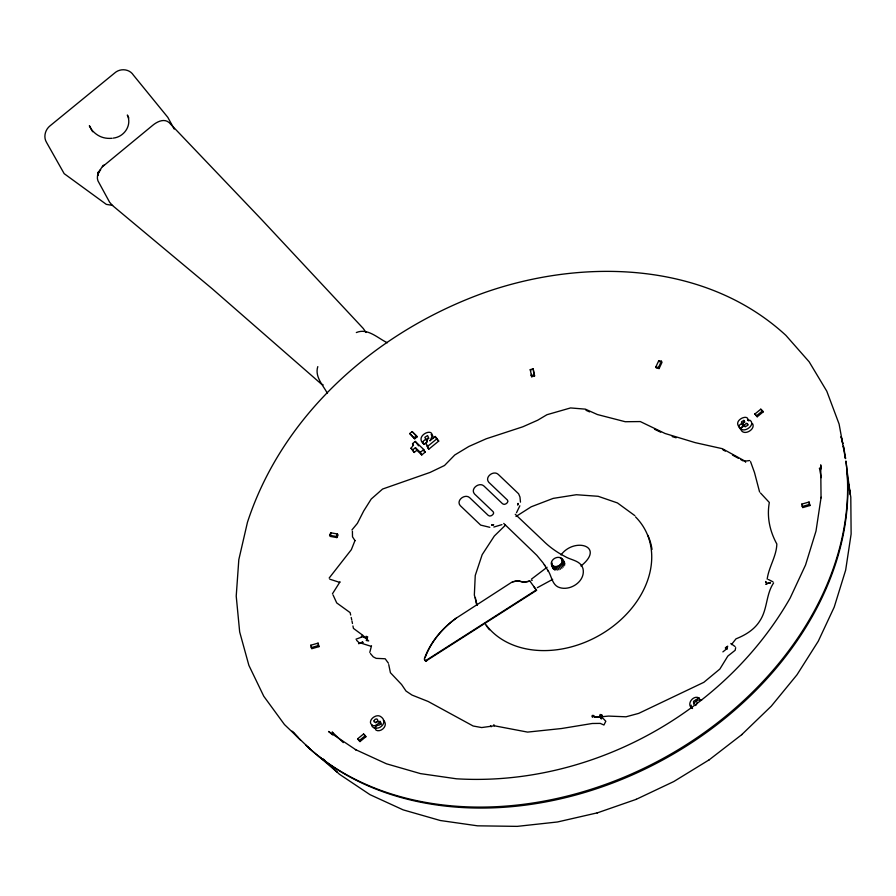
<?xml version="1.0" encoding="UTF-8"?>
<svg xmlns="http://www.w3.org/2000/svg" width="896" height="896" viewBox="0 0 896 896"><rect width="100%" height="100%" fill="white"/><g stroke="black" fill="none" stroke-linecap="round" stroke-linejoin="round"><path stroke-width="1.34" d="M520.464 502.141L519.971 497.056L518.605 493.786L498.187 474.32C493.562 470.03 484.254 477.075 488.779 482.283L507.438 500.08C509.522 501.838 504.728 505.971 502.578 503.776L483.918 485.99C479.304 481.701 469.963 488.757 474.51 493.954L493.17 511.75C495.253 513.509 490.459 517.642 488.309 515.446L469.65 497.661C465.035 493.371 455.694 500.427 460.242 505.624L480.659 525.101L489.81 527.307M433.507 438.211L432.622 435.557M552.362 566.854C547.624 559.384 560.403 553.034 563.763 561.109M551.477 563.36C553.213 570.573 565.779 564.166 561.254 558.432M427.627 445.2L427.549 447.283L428.747 449.221L438.715 441.067L435.21 436.486L430.013 440.742M691.242 705.13L691.197 707.358M735.672 647.674L735.168 650.283L727.843 656.074L719.869 669.043L703.83 682.326L638.691 713.384L626.013 716.8L608.552 716.083L601.518 716.755L605.819 721.258L603.938 725.01L600.242 723.397L592.267 723.486L561.602 728.515L527.576 732.099L494.458 725.805L481.667 727.563L473.155 726.006L428.165 701.478L412.026 695.072L406.022 691.051L401.61 684.555L390.421 672.717L388.73 664.608M767.178 579.186C768.757 567.022 776.507 556.338 776.832 544.018C769.742 531.026 766.718 516.914 769.328 502.488L760.502 493.002M773.595 582.96C765.845 594.474 767.637 609.146 759.808 620.939C754.354 629.686 745.382 635.107 735.997 638.837L731.427 644.627M317.8 366.621C314.518 376.611 323.086 385.28 327.454 393.422M369.779 652.389L371.515 645.77M365.568 637.974L366.106 636.317L367.707 636.866L366.262 640.494L368.67 640.942L362.566 635.062L361.312 636.474L367.17 638.523M519.848 505.792L516.499 512.725M379.87 721.302L378.65 723.43L375.346 725.502A4.133 3.17 -28.6 0 1 372.814 725.536C365.803 721.851 376.107 712.488 381.058 716.878A12.275 9.419 -28.6 0 1 383.466 719.622C385.627 724.315 379.086 729.915 374.674 727.608L377.698 725.144C382.558 726.376 378.213 717.069 381.349 723.901L381.035 724.662M425.152 657.608L426.496 654.158A79.061 61.163 -28.4 0 1 456.232 618.15L512.299 581.874L517.16 580.843A9.744 7.358 -28.6 0 1 520.15 581.291A13.384 10.102 -28.6 0 0 529.726 580.821L536.558 590.374L425.88 661.08A2.755 2.139 -28.4 0 1 424.614 659.31M355.018 540.467L351.355 549.651L329.157 578.054M329.56 535.293L330.736 532.784L337.456 533.982L338.061 535.08L336.885 537.578L330.154 536.39L329.56 535.293L336.291 536.48L336.885 537.578M336.291 536.48L337.456 533.982M655.816 366.99L658.739 360.73L661.427 361.211L662.021 362.309L659.098 368.558L656.41 368.088L655.816 366.99L658.504 367.472L659.098 368.558M658.504 367.472L661.427 361.211M430.002 440.731C439.421 424.581 412.238 434.907 424.054 444.338L427.157 441.795L424.85 437.304L427.549 435.568L428.344 437.125L426.048 443.934L428.747 449.221M742.974 424.312L743.019 426.048L739.917 428.59L738.942 426.171M340.054 581.773L332.438 593.813M766.114 584.36L766.987 583.576L765.576 581.47L766.898 583.979L766.114 584.36L766.651 583.498L770.448 582.434L770.302 583.195L768.13 583.307M351.926 529.962L357.392 523.354L363.709 510.966L371.224 499.027L382.603 489.037L430.114 472.405L444.506 465.506L454.787 454.966L468.866 446.466L486.181 438.794L522.805 426.798L537.712 420.202L546.952 414.714L570.562 407.938L585.379 409.147L597.419 414.546L625.251 421.725L640.304 421.568L665.022 433.474L695.15 442.624L722.344 448.694L745.035 461.149L745.651 462.28M375.726 722.826L376.264 722.221A2.061 1.579 -28.6 0 1 378.482 721.672M745.17 426.698L744.229 424.962L746.334 423.405L747.533 423.707L747.858 424.738L746.95 425.858L745.203 426.619L743.747 426.014L740.611 428.59C742.414 437.058 756.022 429.778 752.595 423.696M102.48 166.734L152.779 125.272C157.102 121.688 164.091 118.194 169.053 122.517L261.554 219.52L363.238 328.44L366.038 332.483M505.456 525.157L494.346 535.998L482.171 554.669L475.25 575.456L474.342 595.101L477.243 605.416M561.008 554.96C574.157 536.838 605.931 546.123 580.933 566.003M741.709 734.686L771.277 706.16L796.981 674.8L818.261 641.234L834.221 607.096L845.656 570.136L851.122 534.016L850.797 497.112L848.12 482.048L848.568 484.814M414.154 452.48L410.973 448.19L412.877 445.95L412.541 443.632L415.251 441.414L423.763 449.534L425.174 452.133L421.747 454.944L416.842 450.274L415.419 447.664L412.731 449.87L414.154 452.48L416.842 450.274M409.774 433.541L412.126 431.614L416.494 435.77L417.088 436.867L414.725 438.794L409.774 433.541L414.725 438.794M414.131 437.696L416.494 435.77M422.632 441.728L425.734 439.186M421.747 454.944L420.325 452.346L423.763 449.534M427.325 446.611L437.293 438.469M739.917 428.59L738.494 425.981L741.597 423.438L741.563 421.714L743.882 420.403L744.475 421.658L742.56 423.382L743.982 425.981M357.65 738.808L363.552 733.992L365.299 735.661L365.893 736.747L359.99 741.574L357.65 738.808L359.99 741.574M754.891 414.008L760.782 409.192L762.53 410.85L763.123 411.947L757.232 416.763L754.891 414.008L757.232 416.763M359.397 740.477L365.299 735.661M756.638 415.677L762.53 410.85M701.59 700.358C698.566 698.835 694.68 701.221 693.694 704.222L693.538 701.322L698.947 697.906L700.37 700.504M547.075 567.258L531.395 579.174M722.882 651.885L727.216 648.435L727.07 649.152L725.402 647.954L727.653 646.173L727.462 647.158L726.925 646.766L725.402 647.954M636.149 799.366L673.803 781.536L709.307 759.741M709.15 759.853L742.011 734.451M532.246 580.272L531.698 580.496M536.323 589.938L425.656 660.654A2.755 2.083 -28.6 0 1 424.536 658.325A79.061 59.674 -28.6 0 1 456.221 618.15M515.984 516.488L531.216 506.789L553.19 498.389L576.363 494.726L598.147 496.294L617.445 502.936L634.85 515.648M697.222 703.192L695.677 705.533M537.354 587.686L552.686 579.354M501.939 524.63L493.853 527.05M512.602 581.874L517.171 580.888A9.744 7.538 -28.4 0 1 520.195 581.37A13.384 10.349 -28.4 0 0 529.827 581.011M361.402 637.19L355.981 639.195M328.227 763.694L339.349 774.189L369.992 794.662L403.144 809.861L440.294 820.512L477.523 825.821L517.216 826.37L557.48 821.979L597.509 812.806M597.128 812.941L636.339 799.299M356.328 332.55C367.752 327.712 377.854 338.33 387.341 342.754M530.253 369.645L533.176 368.805L534.598 375.917L531.686 376.757L530.253 369.645L530.858 370.742M531.082 375.659L534.005 374.819L534.598 375.917M310.789 645.232L318.08 643.138L319.01 646.643L311.718 648.738L310.789 645.232L311.394 646.33M801.774 504.123L809.054 502.029L809.984 505.523L802.704 507.618L801.774 504.123L802.368 505.21M311.125 647.64L318.416 645.546L319.01 646.643M802.099 506.531L809.39 504.437L809.984 505.523M104.272 165.155L103.174 165.357C100.218 169.848 95.771 175.09 97.944 180.813L109.581 202.171L112.28 205.33L212.33 288.87L321.238 383.958L323.21 384.922M112.034 138.286C103.51 139.037 96.958 136.046 91.56 129.696L89.354 125.709L92.635 131.734M113.254 138.118C124.466 136.886 132.138 125.026 127.344 115.024L128.8 117.947M744.834 461.16L749.65 460.555M595.034 717.035L593.533 715.456L592.122 715.467L595.034 717.035L600.891 716.733L602.179 715.344L600.174 714.459L601.429 716.957L602.179 715.344L599.715 715.366L600.779 716.968L591.976 716.565L592.435 717.058M112.65 205.397L106.333 204.378L64.165 173.645L46.592 142.498C43.187 137.099 45.158 129.73 49.986 125.888L114.621 73.046C120.075 68.04 129.427 68.757 133.448 75.174L167.821 117.354L174.216 129.069M845.387 458.494L839.104 424.066L826.806 391.227L809.166 361.816L785.893 335.373C705.69 261.509 583.845 258.003 485.24 292.365C378.482 330.389 283.192 412.63 247.453 522.312L238.818 559.653L236.219 596.086L239.669 631.926L248.875 665.347L263.771 696.248L284.458 724.55L309.747 748.675M428.971 438.178L426.72 439.107L426.53 441.056M425.88 661.08L426.53 661.203M370.821 646.229L359.901 642.768M329.773 579.186L339.696 582.4M672.19 436.587L676.122 437.786M747.522 419.899L748.933 420.941M431.099 434.706L431.906 435.019M585.995 410.278L589.613 411.902M654.517 429.24L660.699 432.219M768.421 579.499L772.979 581.829M361.816 634.57L353.416 628.376L352.946 625.946M698.947 697.906C693.056 694.669 685.664 704.816 692.552 708.546M722.96 449.826L725.346 451.136M732.514 455.067L738.483 458.349M740.88 459.659L743.266 460.97M730.811 643.496L735.056 646.542M332.707 734.944L328.563 731.461L355.947 749.84L355.41 749.549L386.445 763.795L420.493 773.618L456.422 778.792C589.568 786.834 724.102 713.81 790.182 597.99L805.538 565.018L815.998 531.093L821.106 497.258L821.05 497.874L820.714 464.845L821.229 468.854M318.315 756.022L337.344 772.33M763.123 411.947L760.782 409.192M742.56 423.382L744.229 424.962M436.632 439.096L438.715 441.067M417.088 436.867L412.126 431.614M418.566 445.827L415.251 441.414M423.293 450.33L425.174 452.133M415.419 447.664L420.325 452.346M410.973 448.19L412.731 449.87M365.893 736.747L363.552 733.992M343.302 742.616L332.192 732.01L332.696 732.525M323.187 758.89L325.203 760.816M356.597 640.326L358.669 642.331M740.611 428.59C744.766 433.171 755.731 424.67 750.243 420.437A2.722 2.094 -28.6 0 0 747.936 420.459C748.843 413.302 733.97 419.798 738.494 425.981M424.054 444.338L422.498 441.706M561.915 559.362L564.536 562.195M560.302 557.738L562.184 559.787M562.218 560.47L564.894 563.483M370.395 653.52L373.24 656.846L376.174 658.358L385.168 658.762L388.45 663.253M562.162 561.669L564.827 564.883M561.747 562.89L563.976 565.824M533.747 586.477L536.558 590.374M560.997 564.043L563.114 567.134M355.006 540.646L352.509 536.838L352.408 531.261M559.966 565.051L561.926 568.288M746.95 423.382L747.902 425.118M743.882 420.403L744.822 422.15M741.597 423.438L743.019 426.048M658.739 360.73L659.333 361.827M695.923 700.381L696.875 702.117M544.824 565.398L544.398 564.614M515.245 514.27L543.189 540.736C549.45 547.042 557.267 552.507 564.838 556.394C571.043 560.325 580.698 560.358 583.005 568.714C585.67 580.91 571.043 590.968 559.933 587.686C551.981 585.536 551.858 576.173 547.904 570.371L548.374 571.222L543.122 562.946L536.827 555.33L503.731 523.421M435.21 436.486L436.162 438.222M412.541 443.632L413.493 445.368M493.842 724.674L494.458 725.805M490.526 725.67L491.142 726.802M330.736 532.784L331.33 533.882M374.674 727.608L376.096 730.218C380.498 732.514 387.05 726.925 384.888 722.232A12.275 9.419 -28.6 0 0 383.331 720.182M558.712 565.846L560.504 569.195M557.346 566.373L558.936 569.8M333.054 594.944L336.717 602.918L350.134 612.629L350.672 615.037M750.557 461.653L754.499 472.562L759.595 492.005M555.934 566.586L557.323 570.046M554.59 566.496L555.789 569.934M553.403 566.082L554.602 570.035M552.451 565.387L553.482 569.229M551.533 562.15L552.25 564.794M551.79 564.458L552.72 568.142M819.616 468.742L819.459 468.037L821.218 477.658M351.198 617.456L351.736 619.875M351.994 621.085L352.475 623.515M849.061 487.558L850.315 494.435L846.922 469.65M809.054 502.029L809.39 504.437M533.176 368.805L534.005 374.819M531.35 374.349L531.686 376.757M318.08 643.138L318.416 645.546M371.728 724.752L372.154 726.499L374.237 728.134A4.133 3.17 -28.6 0 0 375.894 728.28M841.075 436.99A316.064 242.469 -28.6 0 1 842.733 443.643M843.326 446.331A316.064 242.469 -28.6 0 1 843.886 449.03M845.13 455.851A316.064 242.469 -28.6 0 1 845.566 458.584M845.958 461.339A316.064 242.469 -28.6 0 1 657.474 762.798A316.064 242.469 -28.6 0 1 305.749 745.069M297.954 737.262A316.064 242.469 -28.6 0 1 293.35 732.211M841.198 436.666A316.669 242.939 -28.6 0 1 842.811 443.352M843.394 446.051A316.669 242.939 -28.6 0 1 845.544 458.349M845.925 461.115A316.669 242.939 -28.6 0 1 658.459 760.928A316.669 242.939 -28.6 0 1 307.552 746.827M300.53 740.141A316.669 242.939 -28.6 0 1 292.085 731.114M647.864 535.237A92.848 71.232 -28.6 0 1 652.03 549.427M489.496 629.765A92.848 71.232 -28.6 0 1 486.192 625.531M635.544 516.902A92.848 71.232 -28.6 0 1 609.526 628.88A92.848 71.232 -28.6 0 1 485.162 623.65M476.515 604.206A92.848 71.232 -28.6 0 1 475.373 597.509M374.013 720.888L374.338 722.109L376.421 722.288L377.989 720.608L377.07 719.074A2.061 1.579 -28.6 0 0 374.853 719.611L374.013 720.888M518.067 503.462L517.709 505.098L518.067 503.507M98.157 172.312L97.552 175.806L98.974 171.763L100.632 169.781L98.157 172.312M601.171 717.562L600.757 718.525L601.597 718.894L601.171 717.562M362.354 642.096L358.59 643.653L363.227 642.41L362.354 642.096M493.595 524.81L491.725 525.011L493.595 524.81"/></g></svg>
